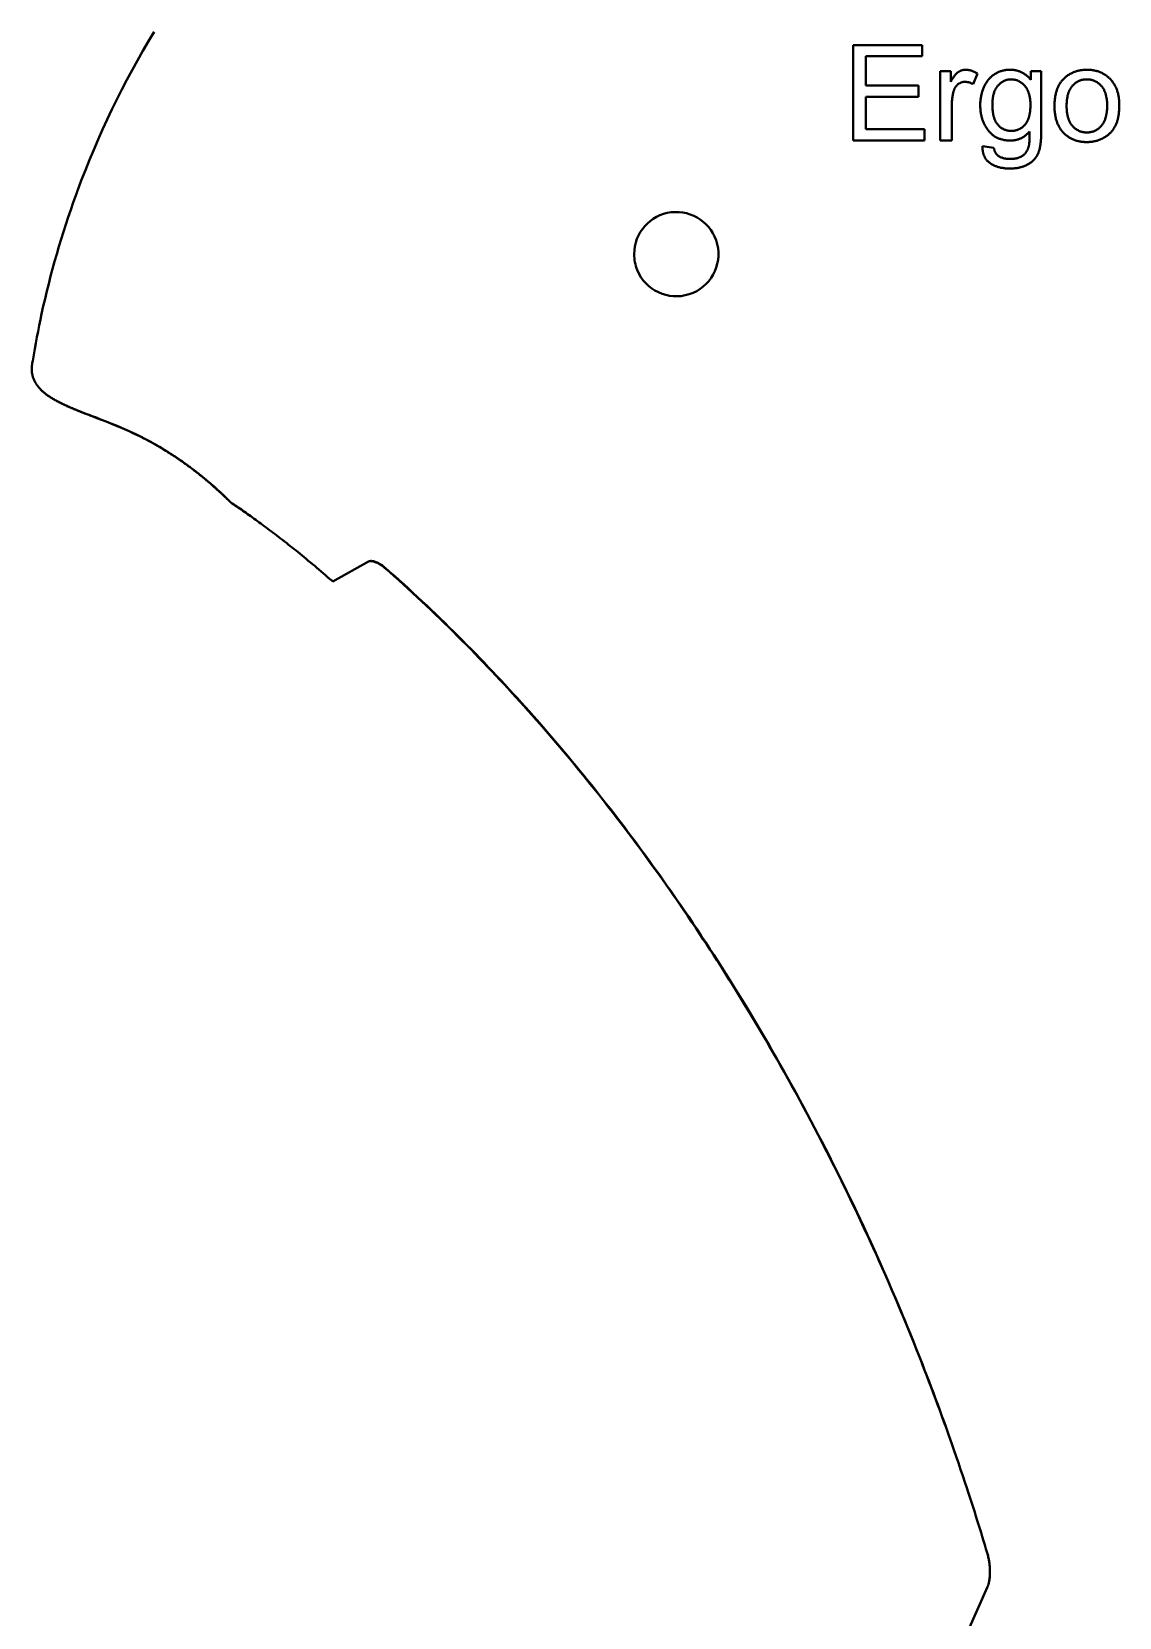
# Model space of a CAD drawing. Header units: millimetres. Extents: x 15 to 415, y 5 to 292.
# Drawn here: x 170.4 to 211.7, y 142.8 to 203 of the extents above; entities that cross this region are included whole.
import ezdxf

# ---------------------------------------------------------------- set-up
doc = ezdxf.new("R2010")
doc.units = ezdxf.units.MM
doc.layers.add('Geometrías', color=7, linetype='Continuous')

msp = doc.modelspace()

# ---------------------------------------------------------------- linework, layer by layer
at = {"layer": 'Geometrías', "linetype": 'Continuous', "lineweight": 40}
for p, q in [((201.557, 202.481), (201.557, 198.858)), ((204.169, 202.481), (201.557, 202.481)), ((204.169, 202.056), (204.169, 202.481)), ((202.035, 202.056), (204.169, 202.056)), ((202.035, 200.942), (202.035, 202.056)), ((204.859, 201.487), (204.859, 198.858)), ((205.259, 201.487), (204.859, 201.487)), ((205.259, 201.089), (205.259, 201.487)), ((206.115, 200.995), (206.272, 201.403)), ((208.693, 201.487), (208.293, 201.487)), ((208.293, 201.487), (208.293, 201.164)), ((204.034, 200.942), (202.035, 200.942)), ((202.035, 200.518), (204.034, 200.518)), ((202.035, 199.283), (202.035, 200.518)), ((204.034, 200.518), (204.034, 200.942)), ((204.256, 199.283), (202.035, 199.283)), ((204.256, 198.858), (204.256, 199.283)), ((201.557, 198.858), (204.256, 198.858)), ((204.859, 198.858), (205.3, 198.858)), ((206.896, 198.586), (206.462, 198.644)), ((172.076, 196.87), (172.093, 196.917)), ((172.093, 196.917), (172.103, 196.946)), ((172.103, 196.946), (172.093, 196.917)), ((170.744, 192.279), (170.747, 192.29)), ((170.38, 190.34), (170.376, 190.313)), ((170.707, 189.404), (170.708, 189.405)), ((172.785, 188.349), (172.784, 188.346)), ((172.844, 188.323), (172.784, 188.346)), ((172.785, 188.349), (172.846, 188.326)), ((172.844, 188.323), (172.846, 188.326)), ((174.234, 187.74), (174.236, 187.744)), ((177.93, 185.116), (177.929, 185.116)), ((177.929, 185.116), (177.93, 185.116)), ((177.93, 185.116), (177.93, 185.116)), ((183.153, 182.872), (181.794, 182.119)), ((183.163, 182.878), (183.153, 182.872)), ((183.153, 182.872), (183.153, 182.872)), ((183.777, 182.644), (183.767, 182.638)), ((204.18, 152.397), (204.176, 152.414)), ((204.182, 152.398), (204.176, 152.414)), ((204.18, 152.397), (204.182, 152.398)), ((205.469, 148.894), (205.468, 148.894)), ((205.868, 147.703), (205.796, 147.922)), ((205.797, 147.922), (205.797, 147.923)), ((205.869, 147.704), (205.797, 147.922)), ((205.87, 147.702), (205.869, 147.704)), ((206.74, 144.72), (206.741, 144.703)), ((205.189, 140.655), (206.656, 143.949)), ((206.656, 143.949), (206.656, 143.95)), ((206.656, 143.95), (206.656, 143.949))]:
    msp.add_line(p, q, dxfattribs=at)
at = {"layer": 'Geometrías', "linetype": 'Continuous', "lineweight": 40, "flags": 128}
for points in [[(206.272, 201.403), (206.247, 201.418), (206.221, 201.432), (206.195, 201.446), (206.169, 201.459), (206.143, 201.471), (206.116, 201.483), (206.088, 201.493), (206.061, 201.503), (206.037, 201.511), (206.014, 201.518), (205.99, 201.524), (205.966, 201.529), (205.942, 201.534), (205.919, 201.538), (205.896, 201.541), (205.873, 201.543), (205.85, 201.544), (205.832, 201.545), (205.813, 201.545), (205.794, 201.544), (205.776, 201.543), (205.757, 201.541), (205.739, 201.538), (205.721, 201.535), (205.703, 201.53), (205.685, 201.526), (205.667, 201.52), (205.65, 201.514), (205.632, 201.506), (205.614, 201.499), (205.597, 201.49), (205.58, 201.481), (205.566, 201.473), (205.552, 201.464), (205.538, 201.455), (205.524, 201.446), (205.511, 201.435), (205.495, 201.421), (205.479, 201.407), (205.464, 201.392), (205.45, 201.376), (205.431, 201.354), (205.413, 201.332), (205.396, 201.309), (205.38, 201.286), (205.358, 201.255), (205.337, 201.223), (205.317, 201.191), (205.297, 201.157), (205.278, 201.123), (205.259, 201.089)], [(205.3, 198.858), (205.3, 199.642), (205.3, 199.981), (205.3, 200.15), (205.3, 200.193), (205.3, 200.235), (205.301, 200.278), (205.302, 200.32), (205.304, 200.358), (205.306, 200.396), (205.31, 200.434), (205.314, 200.472), (205.319, 200.51), (205.325, 200.548), (205.332, 200.586), (205.34, 200.624), (205.346, 200.65), (205.352, 200.677), (205.359, 200.703), (205.365, 200.722), (205.371, 200.742), (205.377, 200.761), (205.384, 200.78), (205.392, 200.8), (205.4, 200.819), (205.409, 200.838), (205.419, 200.856), (205.429, 200.873), (205.439, 200.889), (205.451, 200.905), (205.462, 200.921), (205.475, 200.936), (205.489, 200.951), (205.503, 200.965), (205.517, 200.979), (205.532, 200.992), (205.547, 201.004), (205.563, 201.016), (205.579, 201.026), (205.597, 201.037), (205.615, 201.046), (205.633, 201.054), (205.652, 201.062), (205.668, 201.068), (205.685, 201.073), (205.702, 201.077), (205.719, 201.08), (205.737, 201.083), (205.754, 201.085), (205.772, 201.086), (205.79, 201.087), (205.814, 201.086), (205.838, 201.085), (205.862, 201.083), (205.885, 201.079), (205.909, 201.075), (205.933, 201.069), (205.957, 201.063), (205.981, 201.056), (206.004, 201.048), (206.027, 201.039), (206.049, 201.029), (206.072, 201.018), (206.094, 201.007), (206.115, 200.995)], [(208.293, 201.164), (208.275, 201.186), (208.256, 201.208), (208.237, 201.229), (208.217, 201.25), (208.197, 201.27), (208.176, 201.29), (208.155, 201.309), (208.133, 201.328), (208.11, 201.347), (208.086, 201.365), (208.062, 201.382), (208.037, 201.399), (208.013, 201.414), (207.988, 201.428), (207.963, 201.442), (207.937, 201.455), (207.911, 201.467), (207.885, 201.478), (207.858, 201.488), (207.831, 201.497), (207.802, 201.506), (207.773, 201.514), (207.743, 201.522), (207.713, 201.528), (207.682, 201.533), (207.651, 201.537), (207.62, 201.541), (207.588, 201.543), (207.557, 201.544), (207.526, 201.545), (207.494, 201.545), (207.463, 201.544), (207.43, 201.542), (207.397, 201.539), (207.364, 201.536), (207.331, 201.531), (207.3, 201.526), (207.268, 201.52), (207.237, 201.513), (207.207, 201.505), (207.176, 201.496), (207.146, 201.487), (207.116, 201.476), (207.086, 201.464), (207.061, 201.454), (207.037, 201.443), (207.012, 201.431), (206.989, 201.418), (206.965, 201.405), (206.94, 201.39), (206.916, 201.375), (206.892, 201.358), (206.868, 201.341), (206.846, 201.324), (206.823, 201.306), (206.801, 201.287), (206.78, 201.267), (206.758, 201.246), (206.736, 201.224), (206.716, 201.202), (206.696, 201.179), (206.678, 201.157), (206.66, 201.135), (206.644, 201.112), (206.627, 201.088), (206.612, 201.065), (206.597, 201.041), (206.582, 201.016), (206.568, 200.991), (206.555, 200.965), (206.541, 200.939), (206.529, 200.912), (206.517, 200.885), (206.503, 200.851), (206.489, 200.816), (206.476, 200.781), (206.464, 200.746), (206.453, 200.71), (206.443, 200.675), (206.433, 200.639), (206.424, 200.602), (206.416, 200.566), (206.409, 200.53), (206.402, 200.491), (206.396, 200.452), (206.391, 200.414), (206.387, 200.375), (206.384, 200.336), (206.381, 200.298), (206.379, 200.26), (206.378, 200.222), (206.378, 200.184), (206.378, 200.146), (206.38, 200.108), (206.382, 200.07), (206.384, 200.032), (206.388, 199.994), (206.392, 199.956), (206.398, 199.917), (206.404, 199.878), (206.412, 199.839), (206.42, 199.8), (206.43, 199.761), (206.438, 199.731), (206.447, 199.7), (206.456, 199.67), (206.467, 199.64), (206.477, 199.61), (206.489, 199.581), (206.501, 199.552), (206.514, 199.523), (206.527, 199.494), (206.542, 199.465), (206.557, 199.436), (206.573, 199.407), (206.59, 199.378), (206.607, 199.35), (206.626, 199.322), (206.641, 199.298), (206.658, 199.275), (206.675, 199.252), (206.692, 199.23), (206.71, 199.208), (206.728, 199.186), (206.747, 199.165), (206.767, 199.145), (206.788, 199.124), (206.809, 199.104), (206.832, 199.085), (206.855, 199.066), (206.877, 199.049), (206.9, 199.033), (206.924, 199.017), (206.948, 199.002), (206.972, 198.988), (206.997, 198.974), (207.022, 198.962), (207.048, 198.95), (207.076, 198.938), (207.104, 198.927), (207.132, 198.917), (207.161, 198.908), (207.193, 198.899), (207.225, 198.891), (207.257, 198.884), (207.29, 198.877), (207.323, 198.872), (207.355, 198.868), (207.388, 198.864), (207.421, 198.862), (207.456, 198.86), (207.491, 198.859), (207.526, 198.858), (207.561, 198.859), (207.586, 198.86), (207.612, 198.862), (207.638, 198.865), (207.664, 198.868), (207.689, 198.872), (207.715, 198.877), (207.74, 198.882), (207.766, 198.888), (207.792, 198.895), (207.818, 198.903), (207.843, 198.911), (207.869, 198.921), (207.893, 198.93), (207.917, 198.941), (207.94, 198.952), (207.963, 198.964), (207.986, 198.976), (208.008, 198.99), (208.03, 199.003), (208.052, 199.018), (208.074, 199.034), (208.096, 199.05), (208.117, 199.068), (208.138, 199.085), (208.162, 199.107), (208.185, 199.129), (208.207, 199.151), (208.228, 199.175), (208.249, 199.198)], [(206.462, 198.644), (206.462, 198.616), (206.463, 198.588), (206.464, 198.559), (206.466, 198.531), (206.468, 198.503), (206.472, 198.475), (206.476, 198.448), (206.481, 198.42), (206.486, 198.397), (206.492, 198.374), (206.498, 198.351), (206.505, 198.328), (206.513, 198.306), (206.521, 198.286), (206.529, 198.267), (206.538, 198.248), (206.547, 198.229), (206.557, 198.21), (206.568, 198.191), (206.579, 198.173), (206.592, 198.155), (206.604, 198.138), (206.618, 198.121), (206.631, 198.105), (206.646, 198.089), (206.66, 198.074), (206.675, 198.059), (206.691, 198.045), (206.708, 198.031), (206.725, 198.018), (206.742, 198.005), (206.76, 197.992), (206.778, 197.98), (206.802, 197.965), (206.826, 197.951), (206.851, 197.937), (206.877, 197.924), (206.902, 197.912), (206.928, 197.9), (206.955, 197.889), (206.981, 197.879), (207.009, 197.869), (207.038, 197.859), (207.067, 197.851), (207.095, 197.843), (207.129, 197.835), (207.163, 197.827), (207.198, 197.821), (207.232, 197.815), (207.266, 197.81), (207.301, 197.806), (207.336, 197.802), (207.37, 197.799), (207.405, 197.797), (207.44, 197.796), (207.486, 197.795), (207.531, 197.795), (207.577, 197.796), (207.623, 197.798), (207.659, 197.801), (207.695, 197.804), (207.73, 197.808), (207.766, 197.813), (207.802, 197.819), (207.837, 197.825), (207.873, 197.833), (207.908, 197.841), (207.937, 197.849), (207.966, 197.857), (207.994, 197.866), (208.023, 197.876), (208.051, 197.887), (208.077, 197.897), (208.103, 197.909), (208.128, 197.921), (208.153, 197.933), (208.178, 197.947), (208.203, 197.961), (208.227, 197.975), (208.251, 197.991), (208.275, 198.007), (208.299, 198.024), (208.322, 198.042), (208.345, 198.061), (208.367, 198.08), (208.388, 198.1), (208.408, 198.12), (208.428, 198.141), (208.447, 198.162), (208.466, 198.185), (208.484, 198.208), (208.501, 198.233), (208.518, 198.257), (208.533, 198.283), (208.545, 198.303), (208.556, 198.324), (208.567, 198.346), (208.577, 198.368), (208.586, 198.39), (208.595, 198.412), (208.603, 198.435), (208.61, 198.458), (208.62, 198.49), (208.628, 198.523), (208.636, 198.555), (208.644, 198.595), (208.652, 198.634), (208.658, 198.674), (208.664, 198.713), (208.669, 198.753), (208.674, 198.793), (208.678, 198.841), (208.682, 198.888), (208.685, 198.936), (208.688, 198.984), (208.69, 199.032), (208.692, 199.092), (208.693, 199.152), (208.693, 199.212), (208.693, 199.272), (208.693, 199.527), (208.693, 200.507), (208.693, 201.487)], [(206.839, 200.219), (206.839, 200.254), (206.84, 200.29), (206.841, 200.326), (206.844, 200.362), (206.847, 200.398), (206.85, 200.433), (206.855, 200.469), (206.86, 200.504), (206.866, 200.533), (206.872, 200.562), (206.878, 200.591), (206.885, 200.62), (206.894, 200.648), (206.902, 200.676), (206.912, 200.704), (206.923, 200.732), (206.931, 200.752), (206.94, 200.772), (206.95, 200.792), (206.96, 200.812), (206.971, 200.832), (206.983, 200.851), (206.996, 200.871), (207.009, 200.89), (207.022, 200.908), (207.036, 200.925), (207.05, 200.942), (207.065, 200.958), (207.08, 200.974), (207.095, 200.99), (207.112, 201.006), (207.129, 201.021), (207.146, 201.036), (207.164, 201.05), (207.182, 201.063), (207.201, 201.076), (207.223, 201.09), (207.245, 201.103), (207.267, 201.115), (207.29, 201.126), (207.309, 201.135), (207.329, 201.142), (207.349, 201.15), (207.369, 201.156), (207.389, 201.161), (207.409, 201.166), (207.429, 201.17), (207.449, 201.174), (207.469, 201.176), (207.489, 201.179), (207.51, 201.18), (207.531, 201.181), (207.552, 201.181), (207.573, 201.18), (207.594, 201.179), (207.616, 201.177), (207.637, 201.175), (207.659, 201.172), (207.68, 201.168), (207.701, 201.164), (207.723, 201.158), (207.744, 201.152), (207.766, 201.146), (207.787, 201.138), (207.807, 201.13), (207.828, 201.121), (207.847, 201.111), (207.867, 201.101), (207.886, 201.09), (207.905, 201.078), (207.924, 201.066), (207.943, 201.052), (207.961, 201.038), (207.979, 201.024), (207.996, 201.009), (208.016, 200.99), (208.036, 200.97), (208.055, 200.95), (208.074, 200.929), (208.088, 200.911), (208.102, 200.893), (208.116, 200.874), (208.129, 200.855), (208.141, 200.836), (208.153, 200.814), (208.166, 200.791), (208.177, 200.768), (208.188, 200.745), (208.198, 200.722), (208.207, 200.698), (208.216, 200.673), (208.224, 200.648), (208.231, 200.624), (208.238, 200.598), (208.246, 200.568), (208.253, 200.537), (208.259, 200.506), (208.264, 200.475), (208.268, 200.444), (208.273, 200.405), (208.277, 200.366), (208.28, 200.327), (208.282, 200.287), (208.283, 200.246), (208.283, 200.205), (208.283, 200.164), (208.282, 200.123), (208.28, 200.089), (208.278, 200.055), (208.276, 200.021), (208.273, 199.987), (208.269, 199.953), (208.264, 199.92), (208.259, 199.886), (208.253, 199.853), (208.247, 199.825), (208.241, 199.798), (208.234, 199.771), (208.227, 199.744), (208.218, 199.717), (208.21, 199.694), (208.202, 199.671), (208.192, 199.648), (208.182, 199.625), (208.172, 199.603), (208.16, 199.58), (208.148, 199.558), (208.134, 199.537), (208.12, 199.516), (208.106, 199.495), (208.09, 199.476), (208.074, 199.457), (208.057, 199.439), (208.04, 199.421), (208.022, 199.404), (208.003, 199.387), (207.984, 199.371), (207.964, 199.355), (207.943, 199.34), (207.922, 199.326), (207.902, 199.313), (207.881, 199.301), (207.86, 199.29), (207.838, 199.28), (207.816, 199.271), (207.793, 199.262), (207.769, 199.254), (207.746, 199.247), (207.721, 199.241), (207.697, 199.235), (207.671, 199.231), (207.644, 199.227), (207.617, 199.225), (207.591, 199.223), (207.563, 199.223), (207.536, 199.223), (207.508, 199.224), (207.481, 199.227), (207.457, 199.23), (207.432, 199.233), (207.408, 199.238), (207.384, 199.244), (207.361, 199.25), (207.336, 199.258), (207.312, 199.267), (207.289, 199.276), (207.265, 199.287), (207.243, 199.299), (207.224, 199.309), (207.205, 199.32), (207.187, 199.332), (207.17, 199.344), (207.153, 199.357), (207.135, 199.371), (207.118, 199.385), (207.102, 199.4), (207.086, 199.416), (207.071, 199.432), (207.055, 199.448), (207.04, 199.466), (207.026, 199.483), (207.012, 199.502), (206.999, 199.52), (206.986, 199.54), (206.974, 199.56), (206.962, 199.581), (206.952, 199.602), (206.942, 199.623), (206.93, 199.649), (206.92, 199.675), (206.91, 199.701), (206.902, 199.728), (206.894, 199.755), (206.886, 199.782), (206.88, 199.809), (206.874, 199.836), (206.868, 199.865), (206.863, 199.894), (206.858, 199.923), (206.854, 199.952), (206.85, 199.985), (206.847, 200.019), (206.844, 200.052), (206.842, 200.085), (206.84, 200.129), (206.839, 200.174), (206.839, 200.219)], [(209.197, 200.173), (209.198, 200.129), (209.199, 200.085), (209.201, 200.041), (209.203, 199.997), (209.207, 199.954), (209.212, 199.91), (209.217, 199.866), (209.224, 199.823), (209.23, 199.787), (209.237, 199.752), (209.245, 199.717), (209.254, 199.681), (209.263, 199.646), (209.272, 199.616), (209.282, 199.585), (209.293, 199.554), (209.304, 199.524), (209.316, 199.494), (209.329, 199.465), (209.343, 199.435), (209.357, 199.406), (209.373, 199.377), (209.39, 199.347), (209.407, 199.319), (209.426, 199.291), (209.444, 199.264), (209.463, 199.238), (209.484, 199.213), (209.504, 199.188), (209.526, 199.164), (209.548, 199.141), (209.571, 199.118), (209.595, 199.096), (209.62, 199.074), (209.647, 199.052), (209.674, 199.031), (209.701, 199.011), (209.726, 198.994), (209.752, 198.977), (209.777, 198.961), (209.804, 198.946), (209.831, 198.932), (209.858, 198.918), (209.885, 198.906), (209.913, 198.894), (209.943, 198.882), (209.973, 198.871), (210.003, 198.86), (210.033, 198.851), (210.063, 198.843), (210.093, 198.835), (210.123, 198.829), (210.153, 198.823), (210.183, 198.817), (210.214, 198.813), (210.244, 198.809), (210.275, 198.805), (210.305, 198.803), (210.336, 198.801), (210.368, 198.799), (210.4, 198.798), (210.433, 198.798), (210.465, 198.799), (210.498, 198.8), (210.529, 198.802), (210.56, 198.804), (210.59, 198.808), (210.621, 198.812), (210.652, 198.817), (210.683, 198.822), (210.713, 198.828), (210.743, 198.835), (210.773, 198.843), (210.803, 198.852), (210.835, 198.861), (210.866, 198.872), (210.897, 198.883), (210.928, 198.896), (210.958, 198.909), (210.991, 198.924), (211.023, 198.939), (211.055, 198.956), (211.087, 198.974), (211.111, 198.989), (211.136, 199.004), (211.16, 199.02), (211.184, 199.037), (211.207, 199.054), (211.231, 199.073), (211.254, 199.093), (211.277, 199.114), (211.3, 199.135), (211.321, 199.156), (211.344, 199.18), (211.365, 199.204), (211.386, 199.229), (211.406, 199.254), (211.425, 199.28), (211.443, 199.307), (211.461, 199.334), (211.477, 199.361), (211.491, 199.385), (211.504, 199.409), (211.517, 199.433), (211.528, 199.458), (211.539, 199.483), (211.551, 199.512), (211.562, 199.541), (211.572, 199.571), (211.581, 199.6), (211.59, 199.63), (211.598, 199.66), (211.605, 199.691), (211.612, 199.721), (211.618, 199.752), (211.624, 199.782), (211.631, 199.823), (211.636, 199.863), (211.641, 199.904), (211.645, 199.944), (211.649, 199.985), (211.652, 200.026), (211.654, 200.067), (211.655, 200.108), (211.656, 200.149), (211.657, 200.19), (211.657, 200.23), (211.656, 200.271), (211.654, 200.312), (211.652, 200.353), (211.649, 200.394), (211.645, 200.435), (211.64, 200.469), (211.636, 200.503), (211.63, 200.537), (211.624, 200.571), (211.617, 200.604), (211.609, 200.637), (211.601, 200.669), (211.592, 200.702), (211.582, 200.734), (211.571, 200.765), (211.56, 200.797), (211.547, 200.828), (211.534, 200.859), (211.52, 200.89), (211.504, 200.922), (211.488, 200.953), (211.471, 200.983), (211.453, 201.011), (211.435, 201.039), (211.416, 201.067), (211.396, 201.094), (211.375, 201.12), (211.353, 201.146), (211.331, 201.171), (211.308, 201.195), (211.288, 201.215), (211.267, 201.234), (211.246, 201.254), (211.225, 201.272), (211.203, 201.29), (211.178, 201.31), (211.153, 201.328), (211.127, 201.346), (211.101, 201.363), (211.074, 201.38), (211.047, 201.396), (211.019, 201.411), (210.991, 201.425), (210.961, 201.439), (210.93, 201.452), (210.9, 201.464), (210.869, 201.475), (210.839, 201.485), (210.81, 201.494), (210.78, 201.502), (210.75, 201.509), (210.72, 201.516), (210.69, 201.522), (210.659, 201.527), (210.629, 201.532), (210.597, 201.536), (210.565, 201.539), (210.534, 201.541), (210.502, 201.543), (210.465, 201.544), (210.429, 201.545), (210.393, 201.545), (210.357, 201.543), (210.321, 201.541), (210.285, 201.538), (210.249, 201.535), (210.213, 201.53), (210.184, 201.525), (210.154, 201.52), (210.125, 201.514), (210.096, 201.507), (210.067, 201.5), (210.035, 201.491), (210.004, 201.481), (209.974, 201.471), (209.943, 201.46), (209.913, 201.447), (209.883, 201.434), (209.854, 201.42), (209.825, 201.406), (209.795, 201.389), (209.766, 201.372), (209.737, 201.354), (209.708, 201.335), (209.682, 201.316), (209.656, 201.297), (209.63, 201.277), (209.606, 201.256), (209.581, 201.234), (209.558, 201.212), (209.535, 201.189), (209.513, 201.165), (209.494, 201.145), (209.477, 201.123), (209.46, 201.102), (209.443, 201.08), (209.427, 201.057), (209.411, 201.032), (209.395, 201.007), (209.379, 200.981), (209.365, 200.954), (209.351, 200.928), (209.338, 200.901), (209.325, 200.873), (209.314, 200.845), (209.302, 200.816), (209.291, 200.787), (209.281, 200.757), (209.271, 200.727), (209.261, 200.692), (209.252, 200.656), (209.243, 200.62), (209.235, 200.584), (209.228, 200.548), (209.222, 200.512), (209.217, 200.475), (209.212, 200.439), (209.208, 200.402), (209.205, 200.365), (209.202, 200.327), (209.2, 200.288), (209.198, 200.25), (209.197, 200.211), (209.197, 200.173)], [(209.658, 200.173), (209.658, 200.21), (209.659, 200.247), (209.66, 200.285), (209.663, 200.322), (209.666, 200.359), (209.669, 200.397), (209.674, 200.434), (209.679, 200.471), (209.685, 200.501), (209.69, 200.531), (209.697, 200.561), (209.704, 200.591), (209.713, 200.621), (209.721, 200.649), (209.731, 200.678), (209.741, 200.706), (209.75, 200.726), (209.759, 200.747), (209.768, 200.767), (209.778, 200.787), (209.789, 200.808), (209.801, 200.828), (209.813, 200.848), (209.826, 200.867), (209.839, 200.886), (209.853, 200.903), (209.867, 200.921), (209.882, 200.938), (209.897, 200.954), (209.913, 200.97), (209.929, 200.986), (209.946, 201.002), (209.964, 201.017), (209.982, 201.032), (210, 201.046), (210.019, 201.059), (210.04, 201.073), (210.062, 201.087), (210.084, 201.099), (210.106, 201.111), (210.129, 201.121), (210.153, 201.132), (210.177, 201.141), (210.202, 201.149), (210.227, 201.156), (210.253, 201.163), (210.275, 201.167), (210.297, 201.171), (210.32, 201.175), (210.342, 201.177), (210.364, 201.179), (210.393, 201.18), (210.422, 201.181), (210.451, 201.18), (210.48, 201.179), (210.505, 201.176), (210.531, 201.173), (210.556, 201.169), (210.582, 201.164), (210.607, 201.159), (210.632, 201.152), (210.657, 201.144), (210.682, 201.135), (210.707, 201.126), (210.731, 201.115), (210.753, 201.104), (210.774, 201.093), (210.795, 201.081), (210.816, 201.068), (210.836, 201.055), (210.856, 201.04), (210.875, 201.025), (210.894, 201.009), (210.913, 200.993), (210.931, 200.976), (210.948, 200.959), (210.965, 200.941), (210.981, 200.923), (210.996, 200.904), (211.011, 200.885), (211.026, 200.865), (211.04, 200.845), (211.053, 200.824), (211.065, 200.802), (211.077, 200.78), (211.089, 200.756), (211.1, 200.731), (211.111, 200.707), (211.12, 200.681), (211.129, 200.656), (211.138, 200.63), (211.145, 200.605), (211.152, 200.579), (211.159, 200.551), (211.165, 200.523), (211.171, 200.496), (211.175, 200.468), (211.18, 200.434), (211.185, 200.401), (211.188, 200.368), (211.191, 200.335), (211.193, 200.301), (211.195, 200.268), (211.196, 200.228), (211.196, 200.187), (211.196, 200.147), (211.195, 200.107), (211.193, 200.067), (211.191, 200.032), (211.188, 199.997), (211.185, 199.962), (211.18, 199.927), (211.175, 199.892), (211.169, 199.857), (211.164, 199.828), (211.158, 199.8), (211.151, 199.771), (211.143, 199.742), (211.135, 199.714), (211.126, 199.685), (211.116, 199.657), (211.105, 199.629), (211.093, 199.601), (211.08, 199.574), (211.069, 199.552), (211.057, 199.531), (211.045, 199.509), (211.032, 199.489), (211.018, 199.468), (211.003, 199.448), (210.988, 199.429), (210.972, 199.41), (210.955, 199.391), (210.937, 199.372), (210.918, 199.353), (210.898, 199.336), (210.879, 199.32), (210.859, 199.304), (210.839, 199.289), (210.818, 199.275), (210.796, 199.262), (210.773, 199.249), (210.75, 199.237), (210.726, 199.226), (210.702, 199.216), (210.678, 199.206), (210.656, 199.199), (210.635, 199.193), (210.613, 199.187), (210.591, 199.182), (210.569, 199.178), (210.546, 199.174), (210.523, 199.171), (210.5, 199.168), (210.477, 199.167), (210.454, 199.165), (210.429, 199.165), (210.403, 199.165), (210.378, 199.166), (210.352, 199.167), (210.327, 199.17), (210.301, 199.173), (210.275, 199.178), (210.249, 199.183), (210.223, 199.19), (210.198, 199.197), (210.174, 199.205), (210.15, 199.214), (210.127, 199.224), (210.104, 199.235), (210.082, 199.246), (210.059, 199.259), (210.037, 199.273), (210.015, 199.288), (209.994, 199.303), (209.973, 199.319), (209.952, 199.338), (209.931, 199.356), (209.911, 199.376), (209.892, 199.397), (209.876, 199.414), (209.862, 199.431), (209.847, 199.449), (209.834, 199.468), (209.821, 199.487), (209.807, 199.508), (209.794, 199.53), (209.782, 199.552), (209.771, 199.574), (209.76, 199.597), (209.75, 199.62), (209.741, 199.644), (209.732, 199.668), (209.723, 199.692), (209.716, 199.717), (209.708, 199.746), (209.7, 199.775), (209.693, 199.805), (209.687, 199.835), (209.682, 199.864), (209.676, 199.902), (209.671, 199.939), (209.667, 199.977), (209.663, 200.015), (209.661, 200.054), (209.659, 200.094), (209.658, 200.133), (209.658, 200.173)], [(208.249, 199.198), (208.25, 199.116), (208.249, 199.034), (208.249, 198.979), (208.247, 198.924), (208.245, 198.869), (208.244, 198.836), (208.242, 198.804), (208.239, 198.771), (208.236, 198.738), (208.232, 198.705), (208.23, 198.688), (208.227, 198.672), (208.224, 198.655), (208.22, 198.638), (208.216, 198.622), (208.21, 198.601), (208.203, 198.58), (208.196, 198.56), (208.188, 198.54), (208.179, 198.521), (208.171, 198.501), (208.161, 198.483), (208.151, 198.464), (208.14, 198.446), (208.129, 198.428), (208.116, 198.41), (208.103, 198.393), (208.09, 198.376), (208.076, 198.36), (208.061, 198.344), (208.046, 198.33), (208.031, 198.315), (208.015, 198.302), (207.998, 198.289), (207.98, 198.276), (207.962, 198.264), (207.943, 198.253), (207.924, 198.242), (207.905, 198.233), (207.882, 198.223), (207.86, 198.214), (207.837, 198.206), (207.814, 198.198), (207.791, 198.192), (207.766, 198.186), (207.742, 198.18), (207.718, 198.176), (207.693, 198.172), (207.668, 198.168), (207.64, 198.165), (207.613, 198.163), (207.585, 198.161), (207.557, 198.16), (207.529, 198.159), (207.501, 198.159), (207.473, 198.16), (207.445, 198.161), (207.417, 198.162), (207.389, 198.165), (207.365, 198.168), (207.34, 198.171), (207.316, 198.175), (207.291, 198.18), (207.267, 198.186), (207.243, 198.192), (207.219, 198.199), (207.195, 198.208), (207.171, 198.217), (207.153, 198.225), (207.135, 198.233), (207.118, 198.242), (207.101, 198.252), (207.082, 198.263), (207.064, 198.275), (207.047, 198.288), (207.034, 198.299), (207.022, 198.31), (207.01, 198.322), (206.999, 198.334), (206.988, 198.347), (206.978, 198.36), (206.969, 198.373), (206.961, 198.387), (206.952, 198.402), (206.945, 198.417), (206.938, 198.432), (206.931, 198.448), (206.925, 198.464), (206.92, 198.481), (206.914, 198.498), (206.91, 198.515), (206.905, 198.539), (206.9, 198.562), (206.896, 198.586)], [(172.041, 196.777), (172.075, 196.87), (172.076, 196.87)], [(172.076, 196.87), (172.078, 196.878), (172.083, 196.891), (172.088, 196.904), (172.093, 196.917)], [(172.021, 196.719), (172.021, 196.719), (172.021, 196.72), (172.022, 196.722), (172.023, 196.725), (172.024, 196.729), (172.026, 196.734), (172.028, 196.739), (172.03, 196.745), (172.033, 196.752), (172.035, 196.76), (172.038, 196.768), (172.041, 196.777)], [(170.376, 190.313), (170.376, 190.315), (170.38, 190.339)], [(170.38, 190.34), (170.39, 190.4), (170.399, 190.46), (170.405, 190.497)], [(170.369, 190.12), (170.371, 190.092), (170.374, 190.065), (170.377, 190.038), (170.382, 190.011), (170.387, 189.984), (170.393, 189.957), (170.399, 189.93), (170.407, 189.903), (170.415, 189.876), (170.424, 189.85), (170.434, 189.821), (170.446, 189.793), (170.458, 189.765), (170.471, 189.737), (170.485, 189.71), (170.5, 189.682), (170.516, 189.654)], [(170.516, 189.654), (170.516, 189.654), (170.534, 189.626)], [(170.534, 189.626), (170.534, 189.625), (170.552, 189.597), (170.571, 189.569), (170.592, 189.542), (170.613, 189.514), (170.635, 189.487), (170.658, 189.459), (170.682, 189.432), (170.708, 189.405)], [(172.784, 188.346), (172.743, 188.361), (172.702, 188.376), (172.661, 188.391), (172.62, 188.407), (172.579, 188.422), (172.538, 188.438), (172.497, 188.453), (172.457, 188.469), (172.416, 188.484), (172.376, 188.5), (172.336, 188.516), (172.296, 188.532), (172.256, 188.547), (172.216, 188.563), (172.176, 188.579), (172.134, 188.596), (172.092, 188.614), (172.05, 188.631), (172.009, 188.648), (171.967, 188.665), (171.929, 188.681), (171.891, 188.698), (171.854, 188.714), (171.816, 188.73), (171.779, 188.746), (171.743, 188.763), (171.706, 188.779), (171.67, 188.796), (171.635, 188.812), (171.599, 188.828), (171.564, 188.845), (171.53, 188.862), (171.496, 188.878), (171.462, 188.895), (171.429, 188.912), (171.394, 188.93), (171.359, 188.948), (171.325, 188.966), (171.291, 188.984), (171.258, 189.002), (171.225, 189.021), (171.192, 189.04), (171.159, 189.059), (171.128, 189.078), (171.097, 189.097), (171.067, 189.117), (171.037, 189.136), (171.008, 189.155), (170.98, 189.175), (170.952, 189.194), (170.925, 189.214), (170.899, 189.234), (170.873, 189.254), (170.849, 189.274), (170.825, 189.294), (170.799, 189.316), (170.775, 189.338), (170.752, 189.36), (170.729, 189.382), (170.707, 189.404)], [(170.708, 189.405), (170.726, 189.386), (170.745, 189.367), (170.765, 189.348), (170.785, 189.33), (170.806, 189.311), (170.827, 189.293), (170.849, 189.274), (170.872, 189.256), (170.896, 189.238), (170.92, 189.219), (170.944, 189.201), (170.97, 189.183), (170.995, 189.165), (171.022, 189.147), (171.049, 189.129), (171.078, 189.11), (171.109, 189.091), (171.139, 189.073), (171.171, 189.054), (171.203, 189.035), (171.233, 189.018), (171.264, 189), (171.296, 188.983), (171.328, 188.966), (171.36, 188.949), (171.393, 188.932), (171.427, 188.915), (171.46, 188.898), (171.495, 188.881), (171.529, 188.864), (171.564, 188.847), (171.6, 188.83), (171.636, 188.813), (171.672, 188.797), (171.709, 188.78), (171.748, 188.762), (171.788, 188.745), (171.829, 188.727), (171.87, 188.709), (171.911, 188.692), (171.952, 188.674), (171.993, 188.657), (172.034, 188.64), (172.076, 188.623), (172.118, 188.606), (172.16, 188.589), (172.202, 188.572), (172.245, 188.555), (172.287, 188.538), (172.33, 188.521), (172.373, 188.504), (172.417, 188.487), (172.46, 188.471), (172.504, 188.454), (172.547, 188.438), (172.595, 188.42), (172.642, 188.402), (172.69, 188.384), (172.737, 188.366), (172.785, 188.349)], [(177.929, 185.116), (177.929, 185.116), (177.928, 185.117), (177.926, 185.119), (177.923, 185.121), (177.92, 185.124), (177.916, 185.128), (177.912, 185.132), (177.907, 185.137), (177.902, 185.142), (177.895, 185.148), (177.889, 185.154), (177.882, 185.161), (177.874, 185.168), (177.865, 185.176), (177.856, 185.185), (177.847, 185.194), (177.837, 185.204), (177.826, 185.214), (177.815, 185.225), (177.803, 185.236), (177.79, 185.248), (177.777, 185.261), (177.764, 185.274), (177.749, 185.288), (177.733, 185.303), (177.716, 185.319), (177.699, 185.335), (177.681, 185.352), (177.663, 185.369), (177.645, 185.386), (177.626, 185.404), (177.607, 185.421), (177.588, 185.44), (177.567, 185.458), (177.547, 185.478), (177.525, 185.497), (177.503, 185.517), (177.481, 185.538), (177.458, 185.559), (177.435, 185.58), (177.41, 185.602), (177.386, 185.624), (177.361, 185.646), (177.335, 185.669), (177.309, 185.693), (177.282, 185.716), (177.255, 185.74), (177.225, 185.766), (177.194, 185.793), (177.163, 185.82), (177.132, 185.847), (177.1, 185.874), (177.067, 185.902), (177.035, 185.93), (177.002, 185.957), (176.968, 185.985), (176.934, 186.014), (176.9, 186.042), (176.864, 186.071), (176.829, 186.1), (176.793, 186.129), (176.756, 186.159), (176.719, 186.188), (176.681, 186.218), (176.642, 186.249), (176.604, 186.279), (176.564, 186.31), (176.524, 186.34), (176.484, 186.371), (176.443, 186.402), (176.402, 186.433), (176.357, 186.467), (176.312, 186.5), (176.266, 186.534), (176.219, 186.568), (176.172, 186.602), (176.124, 186.636), (176.079, 186.668), (176.034, 186.7), (175.988, 186.732), (175.941, 186.764), (175.894, 186.796), (175.847, 186.827), (175.799, 186.859), (175.751, 186.891), (175.702, 186.923), (175.653, 186.955), (175.604, 186.987), (175.554, 187.019), (175.504, 187.05), (175.453, 187.082), (175.402, 187.113), (175.351, 187.144), (175.299, 187.175), (175.247, 187.206), (175.19, 187.24), (175.133, 187.273), (175.076, 187.306), (175.033, 187.33), (174.989, 187.355), (174.946, 187.379), (174.902, 187.403), (174.848, 187.432), (174.793, 187.462), (174.739, 187.49), (174.684, 187.519), (174.629, 187.547), (174.573, 187.576), (174.518, 187.603), (174.462, 187.631), (174.405, 187.659), (174.348, 187.686), (174.291, 187.713), (174.234, 187.74)], [(174.236, 187.744), (174.29, 187.719), (174.343, 187.694), (174.397, 187.669), (174.45, 187.643), (174.503, 187.617), (174.555, 187.591), (174.608, 187.564), (174.66, 187.537), (174.712, 187.51), (174.764, 187.483), (174.816, 187.456), (174.868, 187.428), (174.919, 187.4), (174.97, 187.372), (175.02, 187.344), (175.071, 187.316), (175.121, 187.287), (175.171, 187.258), (175.224, 187.227), (175.277, 187.196), (175.329, 187.165), (175.382, 187.133), (175.433, 187.101), (175.485, 187.07), (175.532, 187.04), (175.579, 187.01), (175.626, 186.98), (175.672, 186.951), (175.718, 186.921), (175.764, 186.891), (175.809, 186.861), (175.854, 186.831), (175.899, 186.801), (175.943, 186.771), (175.987, 186.741), (176.03, 186.711), (176.073, 186.681), (176.115, 186.651), (176.157, 186.621), (176.199, 186.591), (176.24, 186.561), (176.281, 186.531), (176.324, 186.5), (176.367, 186.468), (176.409, 186.437), (176.451, 186.405), (176.492, 186.374), (176.532, 186.343), (176.571, 186.313), (176.609, 186.283), (176.647, 186.254), (176.685, 186.224), (176.722, 186.195), (176.758, 186.166), (176.794, 186.137), (176.829, 186.109), (176.864, 186.08), (176.898, 186.052), (176.932, 186.024), (176.965, 185.996), (176.998, 185.969), (177.03, 185.942), (177.062, 185.915), (177.093, 185.889), (177.124, 185.862), (177.154, 185.836), (177.186, 185.809), (177.217, 185.782), (177.247, 185.756), (177.277, 185.73), (177.306, 185.704), (177.334, 185.679), (177.361, 185.654), (177.387, 185.631), (177.413, 185.608), (177.438, 185.585), (177.463, 185.562), (177.487, 185.541), (177.51, 185.519), (177.533, 185.498), (177.555, 185.478), (177.576, 185.458), (177.597, 185.438), (177.617, 185.419), (177.637, 185.401), (177.656, 185.383), (177.674, 185.365), (177.692, 185.348), (177.709, 185.332), (177.726, 185.316), (177.743, 185.3), (177.759, 185.284), (177.775, 185.269), (177.79, 185.254), (177.804, 185.241), (177.817, 185.228), (177.829, 185.216), (177.839, 185.206), (177.85, 185.196), (177.859, 185.186), (177.869, 185.177), (177.877, 185.169), (177.885, 185.161), (177.892, 185.154), (177.899, 185.147), (177.904, 185.141), (177.91, 185.136), (177.914, 185.131), (177.919, 185.127), (177.922, 185.124), (177.925, 185.121), (177.927, 185.119), (177.928, 185.117), (177.929, 185.116), (177.929, 185.116)], [(177.929, 185.116), (177.983, 185.08), (178.039, 185.042), (178.095, 185.003), (178.152, 184.964), (178.21, 184.925), (178.268, 184.885), (178.327, 184.844), (178.386, 184.803), (178.446, 184.761), (178.505, 184.719), (178.565, 184.677), (178.625, 184.634), (178.686, 184.591), (178.748, 184.546), (178.811, 184.501), (178.874, 184.455), (178.939, 184.409), (179.003, 184.362), (179.067, 184.315), (179.132, 184.267), (179.197, 184.219), (179.262, 184.17), (179.33, 184.12), (179.398, 184.069), (179.467, 184.017), (179.536, 183.965), (179.605, 183.912), (179.676, 183.858), (179.746, 183.804), (179.818, 183.749), (179.89, 183.693), (179.962, 183.637), (180.035, 183.579), (180.108, 183.522), (180.181, 183.464), (180.254, 183.406), (180.328, 183.347), (180.402, 183.287), (180.479, 183.226), (180.556, 183.164), (180.633, 183.1), (180.711, 183.037), (180.79, 182.972), (180.869, 182.906), (180.949, 182.84), (181.029, 182.773), (181.11, 182.705), (181.192, 182.637), (181.274, 182.567), (181.356, 182.497), (181.44, 182.426), (181.523, 182.354), (181.601, 182.287), (181.678, 182.22), (181.757, 182.152), (181.794, 182.119)], [(183.767, 182.638), (183.752, 182.651), (183.738, 182.663), (183.723, 182.675), (183.708, 182.686), (183.693, 182.698), (183.674, 182.712), (183.654, 182.726), (183.635, 182.739), (183.615, 182.751), (183.596, 182.763), (183.577, 182.775), (183.558, 182.785), (183.539, 182.796), (183.52, 182.806), (183.501, 182.815), (183.482, 182.824), (183.463, 182.833), (183.443, 182.841), (183.422, 182.849), (183.403, 182.856), (183.383, 182.863), (183.367, 182.868), (183.352, 182.872), (183.337, 182.876), (183.322, 182.879), (183.307, 182.882), (183.293, 182.885), (183.279, 182.887), (183.265, 182.888), (183.251, 182.889), (183.238, 182.889), (183.225, 182.889), (183.213, 182.888), (183.201, 182.887), (183.19, 182.885), (183.179, 182.882), (183.17, 182.879), (183.161, 182.876), (183.153, 182.872)], [(183.163, 182.878), (183.171, 182.881), (183.179, 182.885), (183.188, 182.888), (183.197, 182.89), (183.207, 182.892), (183.218, 182.894), (183.229, 182.895), (183.24, 182.895), (183.252, 182.895), (183.264, 182.895), (183.279, 182.894), (183.295, 182.892), (183.312, 182.889), (183.329, 182.886), (183.346, 182.882), (183.364, 182.877), (183.383, 182.872), (183.402, 182.866), (183.418, 182.86), (183.435, 182.854), (183.452, 182.848), (183.469, 182.841), (183.486, 182.833), (183.504, 182.825), (183.522, 182.816), (183.541, 182.807), (183.559, 182.797), (183.577, 182.787), (183.595, 182.776), (183.613, 182.766), (183.63, 182.754), (183.648, 182.743), (183.666, 182.731), (183.684, 182.718), (183.702, 182.705), (183.72, 182.691), (183.738, 182.677), (183.756, 182.663), (183.767, 182.653), (183.777, 182.644)], [(204.18, 152.397), (204.068, 152.681), (203.956, 152.964), (203.843, 153.247), (203.728, 153.529), (203.613, 153.811), (203.497, 154.093), (203.38, 154.374), (203.262, 154.655), (203.143, 154.936), (203.023, 155.216), (202.902, 155.496), (202.78, 155.775), (202.657, 156.055), (202.533, 156.333), (202.408, 156.612), (202.282, 156.889), (202.155, 157.167), (202.028, 157.443), (201.899, 157.72), (201.77, 157.995), (201.639, 158.271), (201.508, 158.546), (201.375, 158.82), (201.242, 159.094), (201.108, 159.368), (200.972, 159.641), (200.836, 159.914), (200.699, 160.187), (200.56, 160.459), (200.421, 160.73), (200.29, 160.984), (200.158, 161.237), (200.025, 161.49), (199.891, 161.742), (199.757, 161.994), (199.621, 162.246), (199.485, 162.497), (199.348, 162.748), (199.21, 162.998), (199.071, 163.248), (198.932, 163.497), (198.792, 163.746), (198.65, 163.995), (198.508, 164.243), (198.365, 164.491), (198.221, 164.738), (198.072, 164.991), (197.923, 165.244), (197.772, 165.496), (197.621, 165.748), (197.469, 165.999), (197.316, 166.249), (197.162, 166.499), (197.007, 166.749), (196.851, 166.998), (196.695, 167.246), (196.537, 167.494), (196.379, 167.741), (196.252, 167.939), (196.123, 168.136), (195.995, 168.333), (195.865, 168.53), (195.736, 168.726), (195.578, 168.963), (195.419, 169.199), (195.26, 169.435), (195.1, 169.67), (194.971, 169.858), (194.842, 170.045), (194.712, 170.232), (194.581, 170.419), (194.45, 170.605), (194.286, 170.837), (194.12, 171.069), (193.954, 171.299), (193.787, 171.53), (193.619, 171.76), (193.45, 171.99), (193.28, 172.219), (193.11, 172.447), (192.973, 172.629), (192.835, 172.811), (192.697, 172.992), (192.559, 173.172), (192.42, 173.353), (192.245, 173.577), (192.07, 173.801), (191.893, 174.025), (191.716, 174.247), (191.574, 174.425), (191.431, 174.602), (191.288, 174.779), (191.144, 174.955), (190.999, 175.131), (190.854, 175.307), (190.707, 175.482), (190.561, 175.657), (190.414, 175.832), (190.266, 176.005), (190.118, 176.179), (189.97, 176.351), (189.821, 176.523), (189.671, 176.695), (189.521, 176.866), (189.37, 177.037), (189.219, 177.207), (189.067, 177.377), (188.915, 177.546), (188.762, 177.714), (188.609, 177.882), (188.455, 178.05), (188.3, 178.217), (188.145, 178.384), (187.989, 178.55), (187.833, 178.716), (187.675, 178.881), (187.517, 179.046), (187.359, 179.21), (187.2, 179.374), (187.034, 179.543), (186.868, 179.712), (186.702, 179.88), (186.534, 180.047), (186.366, 180.214), (186.198, 180.38), (186.028, 180.546), (185.858, 180.71), (185.688, 180.875), (185.517, 181.038), (185.345, 181.201), (185.172, 181.363), (184.999, 181.525), (184.826, 181.685), (184.651, 181.845), (184.476, 182.005), (184.299, 182.165), (184.122, 182.323), (183.945, 182.481), (183.767, 182.638)], [(204.176, 152.414), (204.118, 152.56), (204.061, 152.707), (203.951, 152.984), (203.84, 153.261), (203.728, 153.537), (203.616, 153.813), (203.502, 154.089), (203.388, 154.364), (203.272, 154.639), (203.156, 154.913), (203.039, 155.187), (202.921, 155.461), (202.801, 155.735), (202.681, 156.008), (202.56, 156.281), (202.438, 156.553), (202.316, 156.825), (202.192, 157.096), (202.068, 157.367), (201.942, 157.637), (201.816, 157.907), (201.689, 158.177), (201.561, 158.446), (201.432, 158.715), (201.302, 158.983), (201.171, 159.251), (201.039, 159.518), (200.906, 159.786), (200.772, 160.052), (200.638, 160.319), (200.502, 160.584), (200.366, 160.85), (200.229, 161.114), (200.09, 161.379), (199.951, 161.642), (199.811, 161.905), (199.671, 162.168), (199.529, 162.43), (199.386, 162.692), (199.243, 162.953), (199.098, 163.214), (198.953, 163.474), (198.806, 163.734), (198.659, 163.994), (198.51, 164.253), (198.361, 164.511), (198.211, 164.769), (198.066, 165.016), (197.92, 165.263), (197.773, 165.51), (197.625, 165.756), (197.477, 166.001), (197.327, 166.246), (197.177, 166.49), (197.026, 166.734), (196.874, 166.977), (196.721, 167.22), (196.568, 167.462), (196.413, 167.704), (196.258, 167.946), (196.101, 168.187), (195.944, 168.427), (195.786, 168.667), (195.628, 168.905), (195.469, 169.143), (195.309, 169.379), (195.148, 169.616), (195.019, 169.804), (194.89, 169.993), (194.76, 170.181), (194.629, 170.368), (194.498, 170.555), (194.366, 170.742), (194.233, 170.928), (194.1, 171.114), (193.967, 171.299), (193.833, 171.484), (193.664, 171.716), (193.495, 171.946), (193.324, 172.177), (193.153, 172.406), (193.016, 172.589), (192.879, 172.771), (192.74, 172.953), (192.601, 173.135), (192.462, 173.316), (192.322, 173.496), (192.181, 173.677), (192.04, 173.856), (191.898, 174.036), (191.756, 174.215), (191.614, 174.393), (191.47, 174.571), (191.327, 174.749), (191.182, 174.926), (191.037, 175.103), (190.891, 175.279), (190.745, 175.456), (190.597, 175.631), (190.45, 175.806), (190.302, 175.981), (190.153, 176.155), (190.004, 176.328), (189.855, 176.501), (189.705, 176.674), (189.554, 176.846), (189.403, 177.017), (189.252, 177.188), (189.099, 177.359), (188.946, 177.528), (188.793, 177.698), (188.639, 177.867), (188.485, 178.035), (188.329, 178.203), (188.174, 178.37), (188.017, 178.537), (187.86, 178.704), (187.702, 178.87), (187.544, 179.035), (187.385, 179.201), (187.225, 179.365), (187.059, 179.535), (186.892, 179.704), (186.725, 179.873), (186.557, 180.041), (186.388, 180.209), (186.219, 180.376), (186.049, 180.542), (185.878, 180.708), (185.707, 180.873), (185.535, 181.037), (185.362, 181.2), (185.189, 181.363), (185.015, 181.526), (184.841, 181.687), (184.666, 181.848), (184.489, 182.009), (184.312, 182.169), (184.135, 182.328), (183.956, 182.486), (183.777, 182.644)], [(205.796, 147.922), (205.715, 148.165), (205.633, 148.408), (205.55, 148.651), (205.467, 148.894)], [(205.797, 147.923), (205.716, 148.166), (205.634, 148.409), (205.552, 148.651), (205.469, 148.894)], [(206.643, 145.236), (206.654, 145.198), (206.665, 145.159), (206.674, 145.121), (206.684, 145.082), (206.693, 145.043), (206.699, 145.011), (206.706, 144.978), (206.712, 144.945), (206.717, 144.912), (206.722, 144.879), (206.727, 144.846), (206.731, 144.81), (206.735, 144.774), (206.739, 144.738), (206.74, 144.72)], [(206.741, 144.703), (206.738, 144.738), (206.735, 144.774), (206.731, 144.81), (206.727, 144.846), (206.721, 144.884), (206.715, 144.923), (206.708, 144.962), (206.701, 145.001), (206.693, 145.039), (206.684, 145.079), (206.675, 145.118), (206.665, 145.157), (206.654, 145.196), (206.643, 145.235)], [(206.693, 144.055), (206.698, 144.077), (206.704, 144.1), (206.709, 144.123), (206.714, 144.146), (206.719, 144.171), (206.723, 144.197), (206.727, 144.223), (206.73, 144.249), (206.734, 144.284), (206.738, 144.32), (206.741, 144.356), (206.743, 144.393), (206.745, 144.43), (206.746, 144.467), (206.747, 144.505), (206.747, 144.543), (206.746, 144.582), (206.745, 144.622), (206.744, 144.662), (206.741, 144.703)], [(206.741, 144.703), (206.744, 144.663), (206.746, 144.623), (206.747, 144.584), (206.747, 144.545), (206.747, 144.506), (206.746, 144.467), (206.745, 144.429), (206.743, 144.391), (206.741, 144.36), (206.739, 144.329), (206.736, 144.298), (206.733, 144.268), (206.729, 144.238), (206.725, 144.209), (206.72, 144.181), (206.715, 144.154), (206.71, 144.126), (206.705, 144.105), (206.7, 144.083), (206.695, 144.062), (206.693, 144.055)], [(206.693, 144.055), (206.689, 144.042), (206.683, 144.022), (206.677, 144.003), (206.67, 143.985), (206.663, 143.967), (206.656, 143.95)]]:
    msp.add_lwpolyline(points, dxfattribs=at)
at = {"layer": 'Geometrías', "linetype": 'Continuous', "lineweight": 40}
for centre, radius, start, end in [((204.947, 184.851), 35, 148.78607, 159.78322), ((204.947, 184.851), 35, 160.07828, 167.74687), ((194.839, 194.544), 1.6, 13.89709, 180), ((194.839, 194.544), 1.6, 180.00042, 191.06353), ((194.839, 194.544), 1.6, 201.90768, 13.89708), ((194.839, 194.544), 1.6, 191.06489, 201.90674), ((204.947, 184.851), 35, 167.74687, 170.71719), ((171.378, 190.179), 1.011, 172.36294, 183.34297), ((165.492, 168.868), 20.798, 65.14549, 69.29939), ((165.535, 168.914), 20.744, 65.20017, 69.36542), ((119.269, 119.206), 91.167, 19.0046, 21.35045), ((119.121, 119.179), 91.318, 18.98975, 21.33166), ((117.968, 118.762), 92.542, 16.62238, 18.22382), ((204.214, 145.828), 2.5, 48.53218, 48.57456), ((117.756, 118.715), 92.759, 16.61352, 18.20979), ((204.214, 145.828), 2.5, 346.27165, 346.28799)]:
    msp.add_arc(centre, radius, start, end, dxfattribs=at)
for centre, major_axis, ratio, start_param, end_param in [((205.049, 148.75), (0.486, 0.117), 0.178319, 0.487029, 0.492712), ((205.645, 147.873), (0.287, 0.409), 0.196374, 4.969711, 4.972376), ((205.862, 147.702), (0.331, 0.375), 0.007495, 4.723062, 4.725222), ((206.492, 144.81), (0.457, -0.203), 0.00794, 0.995991, 0.99666)]:
    msp.add_ellipse(centre, major_axis=major_axis, ratio=ratio, start_param=start_param, end_param=end_param, dxfattribs=at)

doc.saveas('drawing.dxf')
